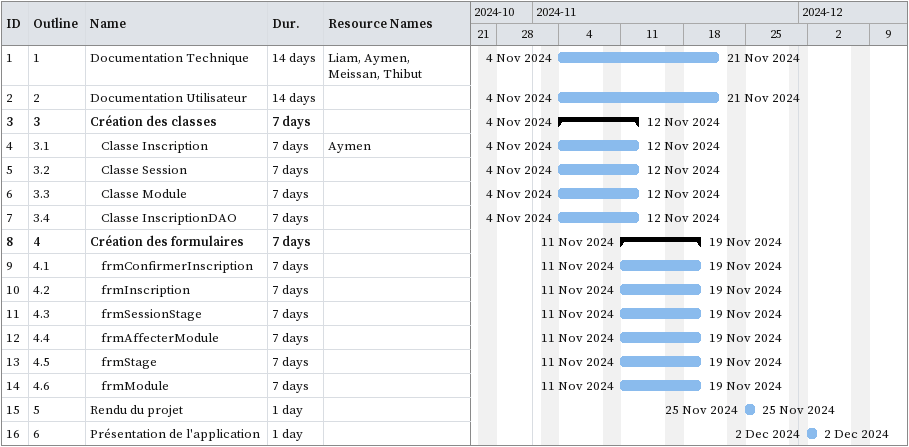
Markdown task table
| ID | WBS | Task | Duration | Start | Finish | Resources |
|---|---|---|---|---|---|---|
| 1 | 1 | Documentation Technique | 14d | 2024-11-04 | 2024-11-21 | Liam, Aymen, Meissan, Thibut |
| 2 | 2 | Documentation Utilisateur | 14d | 2024-11-04 | 2024-11-21 |  |
| 3 | 3 | **Création des classes** | 7d | 2024-11-04 | 2024-11-12 |  |
| 4 | 3.1 | Classe Inscription | 7d | 2024-11-04 | 2024-11-12 | Aymen |
| 5 | 3.2 | Classe Session | 7d | 2024-11-04 | 2024-11-12 |  |
| 6 | 3.3 | Classe Module | 7d | 2024-11-04 | 2024-11-12 |  |
| 7 | 3.4 | Classe InscriptionDAO | 7d | 2024-11-04 | 2024-11-12 |  |
| 8 | 4 | **Création des formulaires** | 7d | 2024-11-11 | 2024-11-19 |  |
| 9 | 4.1 | frmConfirmerInscription | 7d | 2024-11-11 | 2024-11-19 |  |
| 10 | 4.2 | frmInscription | 7d | 2024-11-11 | 2024-11-19 |  |
| 11 | 4.3 | frmSessionStage | 7d | 2024-11-11 | 2024-11-19 |  |
| 12 | 4.4 | frmAffecterModule | 7d | 2024-11-11 | 2024-11-19 |  |
| 13 | 4.5 | frmStage | 7d | 2024-11-11 | 2024-11-19 |  |
| 14 | 4.6 | frmModule | 7d | 2024-11-11 | 2024-11-19 |  |
| 15 | 5 | Rendu du projet | 1d | 2024-11-25 | 2024-11-25 |  |
| 16 | 6 | Présentation de l'application | 1d | 2024-12-02 | 2024-12-02 |  |
